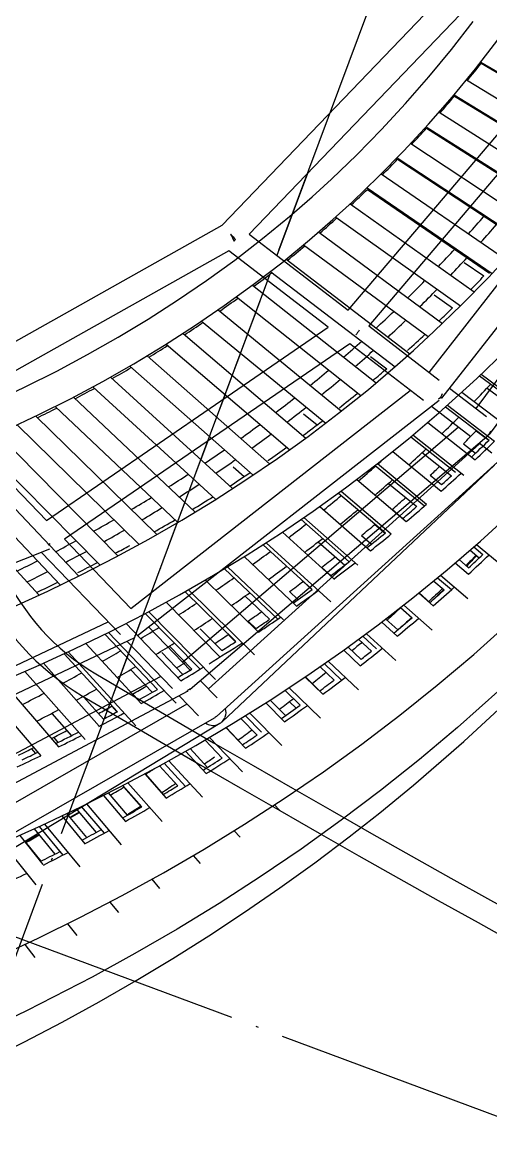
# Model space of a CAD drawing. Header units: millimetres. Extents: x 600121811 to 600690586, y 3472921280 to 3473279938.
# Drawn here: x 600390453 to 600394093, y 3473059061 to 3473067696 of the extents above; entities that cross this region are included whole.
import ezdxf

# ---------------------------------------------------------------- set-up
doc = ezdxf.new("R2010")
doc.units = ezdxf.units.MM
doc.header["$LTSCALE"] = 1000
doc.linetypes.add('AX-MALL-GIRD-200$0$DOTE', pattern=[2.42, 2, -0.2, 0.02, -0.2])
for name, color, linetype in [('AX-MALL-GIRD-200$0$A-Grid', 222, 'AX-MALL-GIRD-200$0$DOTE'), ('AX-MALL-GJ-200$0$A-Anno-Note', 241, 'CONTINUOUS'), ('AX-MALL-WALL-GJ$0$A-Anno-Note', 241, 'CONTINUOUS'), ('AX-MALL-WALL-GJ$0$A-Detl-Patt', 8, 'CONTINUOUS'), ('AX-MALL-WALL-GJ$0$A-SEE', 254, 'CONTINUOUS'), ('AX-MALL-WALL-GJ$0$A-Wall-Fnsh', 152, 'CONTINUOUS'), ('AX-MALL-WALL-GJ$0$主梁', 30, 'CONTINUOUS')]:
    doc.layers.add(name, color=color, linetype=linetype)
doc.layers.add('AX-MALL-WALL-GJ$0$M-AUX-TO-ARCH', color=1, linetype='CONTINUOUS', plot=False)

# ---------------------------------------------------------------- blocks, each defined once
blk = doc.blocks.new('AX-MALL-GIRD-200')
at = {"layer": 'AX-MALL-GIRD-200$0$A-Grid'}
for p, q in [((600425246.2, 3473153968.8), (600386516.6, 3473050005.1)), ((600215588.6, 3473125707.5), (600573484.6, 3472992380.8))]:
    blk.add_line(p, q, dxfattribs=at)
blk = doc.blocks.new('AX-MALL-WALL-GJ$0$A$C5469763B')
at = {"layer": 'AX-MALL-WALL-GJ$0$A-Detl-Patt'}
for points in [[(-236483.9, 2426, 0.055992), (-115679.2, 1194.4, -0.091487), (-108806.4, 637.9, 0.199165), (-91862.7, 2851.9, -0.091487), (-85363.6, 5155.6, 0.010002), (-64059.8, 8992.3, -0.645417), (-62996.9, 7511.9), (-63092.4, 7346.4)], [(-236398.5, 2314.7, 0.055947), (-115669.1, 1094.9, -0.091487), (-108832.4, 541.4, 0.199165), (-91812.8, 2765.2, -0.091487), (-85347.9, 5056.8, 0.010002), (-64040.2, 8894.3, -0.645417), (-63083.5, 7561.9), (-63129, 7483.1), (-63042.4, 7433.1)], [(-236355.3, 2259.1, 0.055924), (-115664, 1045.2, -0.091487), (-108845.4, 493.1, 0.199165), (-91787.8, 2721.9, -0.091487), (-85340, 5007.4, 0.010002), (-64030.3, 8845.2, -0.645417), (-63126.8, 7586.9), (-63197.3, 7464.7), (-63067.4, 7389.7)], [(-236312.2, 2203.4, 0.055901), (-115658.9, 995.4, -0.091487), (-108858.4, 444.8, 0.199165), (-91762.8, 2678.6, -0.091487), (-85332.1, 4958.1, 0.010002), (-64020.5, 8796.2, -0.645417), (-63170.1, 7611.9), (-63265.6, 7446.4)]]:
    blk.add_lwpolyline(points, format="xyb", dxfattribs=at)
blk = doc.blocks.new('AX-MALL-WALL-GJ$0$A$C3841687A')
at = {"layer": 'AX-MALL-WALL-GJ$0$A-Detl-Patt'}
for centre, radius, start, end in [((-178866.7, 6705), 2000, 191.20579, 259.87916), ((-178866.7, 6705), 1800, 191.20579, 259.87916), ((-154564, 142852.8), 140099.8, 259.879164, 278.362359), ((-154564, 142852.9), 140299.8, 259.879164, 278.362359)]:
    blk.add_arc(centre, radius, start, end, dxfattribs=at)
blk = doc.blocks.new('AX-MALL-WALL-GJ$0$fewrgerhgrhtrh')
at = {"layer": 'AX-MALL-WALL-GJ$0$主梁'}
for p, q in [((16992.2, -2697.5), (18074.2, -195)), ((18232.7, -332.2), (17214.2, -2688.1)), ((19282.5, -409.1), (18332.9, -3033.2)), ((18141.6, -2974.2), (19053, -455.8)), ((19963.1, -507.7), (19059, -3362.6)), ((18898.3, -3207.6), (19737.1, -558.9)), ((20347.4, -562.9), (19503.9, -3497)), ((19339.9, -3343.8), (20123.7, -617.2)), ((17473, -2089.6), (17473, -2767.9)), ((15224.2, -4786.6), (16992.2, -2697.5)), ((17214.2, -2688.1), (18141.6, -2974.2)), ((17123.3, -2779.2), (17121.6, -2778.6)), ((17111.8, -2865.8), (15460.3, -4817.2)), ((18042.3, -3152.8), (17111.8, -2865.8)), ((17473, -2977.2), (17473, -3962.1)), ((18332.9, -3033.2), (18993.1, -3236.8)), ((16514.3, -5324.8), (18042.3, -3152.8)), ((18243.2, -3214.8), (16697, -5412.7)), ((18934.1, -3427.9), (18243.2, -3214.8)), ((19089.4, -3266.5), (19437.3, -3373.8)), ((19048.6, -3356.1), (19051.2, -3357.4)), ((19051.2, -3357.4), (19053.4, -3358.5)), ((19053.4, -3358.5), (19054.4, -3359)), ((19054.4, -3359), (19055.3, -3359.4)), ((19055.3, -3359.4), (19056, -3359.9)), ((19056, -3359.9), (19056.7, -3360.3)), ((19056.7, -3360.3), (19057, -3360.5)), ((19057, -3360.5), (19057.3, -3360.7)), ((19057.3, -3360.7), (19057.6, -3360.9)), ((19057.6, -3360.9), (19057.8, -3361)), ((19057.8, -3361), (19058, -3361.2)), ((19058, -3361.2), (19058.1, -3361.3)), ((19058.1, -3361.3), (19058.2, -3361.4)), ((19058.2, -3361.4), (19058.3, -3361.4)), ((19058.3, -3361.4), (19058.4, -3361.5)), ((19058.4, -3361.5), (19058.5, -3361.6)), ((19058.5, -3361.6), (19058.5, -3361.7)), ((19058.5, -3361.7), (19058.6, -3361.7)), ((19058.6, -3361.7), (19058.7, -3361.8)), ((19058.7, -3361.8), (19058.7, -3361.9)), ((19058.7, -3361.9), (19058.7, -3361.9)), ((19058.7, -3361.9), (19058.8, -3361.9)), ((19058.8, -3361.9), (19058.8, -3362)), ((19058.8, -3362), (19058.8, -3362)), ((19058.8, -3362), (19058.8, -3362)), ((19058.8, -3362), (19058.8, -3362.1)), ((19058.8, -3362.1), (19058.9, -3362.1)), ((19058.9, -3362.1), (19058.9, -3362.1)), ((19058.9, -3362.1), (19058.9, -3362.1)), ((19058.9, -3362.1), (19058.9, -3362.2)), ((19058.9, -3362.2), (19058.9, -3362.2)), ((19058.9, -3362.2), (19058.9, -3362.2)), ((19058.9, -3362.2), (19058.9, -3362.2)), ((19058.9, -3362.2), (19058.9, -3362.3)), ((19058.9, -3362.3), (19058.9, -3362.3)), ((19058.9, -3362.3), (19058.9, -3362.3)), ((19058.9, -3362.3), (19058.9, -3362.3)), ((19058.9, -3362.3), (19059, -3362.3)), ((19059, -3362.3), (19059, -3362.3)), ((19059, -3362.3), (19059, -3362.3)), ((19059, -3362.3), (19059, -3362.3)), ((19059, -3362.3), (19059, -3362.4)), ((19059, -3362.4), (19059, -3362.4)), ((19059, -3362.4), (19059, -3362.4)), ((19059, -3362.4), (19059, -3362.4)), ((19059, -3362.4), (19059, -3362.4)), ((19059, -3362.4), (19059, -3362.4)), ((19059, -3362.4), (19059, -3362.4)), ((19059, -3362.4), (19059, -3362.4)), ((19059, -3362.4), (19059, -3362.5)), ((19059, -3362.5), (19059, -3362.5)), ((19059, -3362.5), (19059, -3362.5)), ((19059, -3362.5), (19059, -3362.5)), ((19059, -3362.5), (19059, -3362.5)), ((19059, -3362.5), (19059, -3362.5)), ((19059, -3362.5), (19059, -3362.5)), ((19059, -3362.5), (19059, -3362.5)), ((19059, -3362.5), (19059, -3362.6)), ((19059, -3362.6), (19059, -3362.6)), ((19059, -3362.6), (19059, -3362.6)), ((17368.6, -5736.1), (18810.9, -3389.9)), ((19048.8, -3384.7), (17491.7, -5917.8)), ((19378.4, -3565), (19008.2, -3450.8)), ((17890, -5987.3), (19260.4, -3528.6)), ((19493.6, -3520.9), (18018.8, -6166.9)), ((19492.8, -3516.3), (19493.9, -3517.1)), ((19493.9, -3517.1), (19494.3, -3517.3)), ((19494.3, -3517.3), (19494.7, -3517.6)), ((19494.7, -3517.6), (19494.8, -3517.7)), ((19494.8, -3517.7), (19494.9, -3517.8)), ((19494.9, -3517.8), (19495, -3517.8)), ((19495, -3517.8), (19495, -3517.9)), ((19495, -3517.9), (19495.1, -3517.9)), ((19495.1, -3517.9), (19495.1, -3517.9)), ((19495.1, -3517.9), (19495.1, -3517.9)), ((19495.1, -3517.9), (19495.1, -3518)), ((19495.1, -3518), (19495.1, -3518)), ((19495.1, -3518), (19495.1, -3518)), ((19495.1, -3518), (19495.1, -3518)), ((19495.1, -3518), (19495.2, -3518)), ((19495.2, -3518), (19495.2, -3518)), ((19495.2, -3518), (19495.2, -3518)), ((19495.2, -3518), (19495.2, -3518)), ((19495.2, -3518), (19495.2, -3518)), ((19495.2, -3518), (19495.2, -3518)), ((19495.2, -3518), (19495.2, -3518)), ((19495.2, -3518), (19495.2, -3518)), ((19495.2, -3518), (19495.2, -3518)), ((19495.2, -3518), (19495.2, -3518)), ((19495.2, -3518), (19495.2, -3518)), ((19495.2, -3518), (19495.2, -3518)), ((19495.2, -3518), (19495.2, -3518)), ((19495.2, -3518), (19495.2, -3518.1)), ((19495.2, -3518.1), (19495.2, -3518.1)), ((19495.2, -3518.1), (19495.2, -3518.1)), ((19495.2, -3518.1), (19495.2, -3518.1)), ((19495.2, -3518.1), (19495.2, -3518.1)), ((19495.2, -3518.1), (19495.2, -3518.1)), ((19495.2, -3518.1), (19495.2, -3518.1)), ((19495.2, -3518.1), (19495.2, -3518.1)), ((19495.2, -3518.1), (19495.2, -3518.1)), ((19495.2, -3518.1), (19495.2, -3518.1)), ((19495.2, -3518.1), (19495.2, -3518.1)), ((19495.2, -3518.1), (19495.2, -3518.1)), ((19495.2, -3518.1), (19495.2, -3518.1)), ((19495.2, -3518.1), (19495.2, -3518.1)), ((19495.2, -3518.1), (19495.2, -3518.1)), ((19495.2, -3518.1), (19495.2, -3518.1)), ((19495.2, -3518.1), (19495.2, -3518.1)), ((19495.2, -3518.1), (19495.2, -3518.1)), ((19495.2, -3518.1), (19495.2, -3518.1)), ((19495.2, -3518.1), (19495.2, -3518.1)), ((19495.2, -3518.1), (19495.2, -3518.1)), ((19495.2, -3518.1), (19495.2, -3518.1)), ((19501.5, -3497.2), (19500.8, -3497.1)), ((19501.3, -3495.3), (19502, -3495.6)), ((19502.1, -3497.3), (19501.5, -3497.2)), ((19502, -3495.6), (19502.5, -3495.9)), ((19502.4, -3497.3), (19502.1, -3497.3)), ((19502.7, -3497.3), (19502.4, -3497.3)), ((19502.5, -3495.9), (19502.8, -3496)), ((19502.9, -3497.3), (19502.7, -3497.3)), ((19502.8, -3496), (19503, -3496.1)), ((19503.1, -3497.3), (19502.9, -3497.3)), ((19503, -3496.1), (19503.2, -3496.3)), ((19503.2, -3497.3), (19503.1, -3497.3)), ((19503.2, -3496.3), (19503.4, -3496.4)), ((19503.3, -3497.3), (19503.2, -3497.3)), ((19503.4, -3497.3), (19503.3, -3497.3)), ((19503.4, -3496.4), (19503.5, -3496.4)), ((19503.5, -3497.3), (19503.4, -3497.3)), ((19503.5, -3496.4), (19503.5, -3496.5)), ((19503.5, -3496.5), (19503.6, -3496.5)), ((19503.6, -3497.2), (19503.5, -3497.3)), ((19503.5, -3497.3), (19503.5, -3497.3)), ((19503.6, -3496.5), (19503.7, -3496.6)), ((19503.7, -3497.2), (19503.6, -3497.2)), ((19503.6, -3497.2), (19503.6, -3497.2)), ((19503.6, -3497.2), (19503.6, -3497.2)), ((19503.7, -3496.6), (19503.7, -3496.6)), ((19503.7, -3496.6), (19503.7, -3496.6)), ((19503.7, -3496.6), (19503.8, -3496.7)), ((19503.8, -3497.2), (19503.7, -3497.2)), ((19503.7, -3497.2), (19503.7, -3497.2)), ((19503.7, -3497.2), (19503.7, -3497.2)), ((19503.7, -3497.2), (19503.7, -3497.2)), ((19503.8, -3496.7), (19503.8, -3496.7)), ((19503.8, -3496.7), (19503.8, -3496.7)), ((19503.8, -3496.7), (19503.8, -3496.7)), ((19503.8, -3496.7), (19503.8, -3496.8)), ((19503.8, -3496.8), (19503.9, -3496.8)), ((19503.9, -3497.1), (19503.8, -3497.1)), ((19503.8, -3497.1), (19503.8, -3497.2)), ((19503.8, -3497.2), (19503.8, -3497.2)), ((19503.8, -3497.2), (19503.8, -3497.2)), ((19503.8, -3497.2), (19503.8, -3497.2)), ((19503.8, -3497.2), (19503.8, -3497.2)), ((19503.8, -3497.2), (19503.8, -3497.2)), ((19503.8, -3497.2), (19503.8, -3497.2)), ((19503.8, -3497.2), (19503.8, -3497.2)), ((19503.8, -3497.2), (19503.8, -3497.2)), ((19503.9, -3496.8), (19503.9, -3496.8)), ((19503.9, -3496.8), (19503.9, -3496.8)), ((19503.9, -3496.8), (19503.9, -3496.8)), ((19503.9, -3496.8), (19503.9, -3496.8)), ((19503.9, -3496.8), (19503.9, -3496.8)), ((19503.9, -3496.8), (19503.9, -3496.8)), ((19503.9, -3496.8), (19503.9, -3496.8)), ((19503.9, -3496.8), (19503.9, -3496.9)), ((19503.9, -3496.9), (19503.9, -3496.9)), ((19503.9, -3496.9), (19503.9, -3496.9)), ((19503.9, -3496.9), (19503.9, -3496.9)), ((19503.9, -3496.9), (19503.9, -3496.9)), ((19503.9, -3496.9), (19503.9, -3496.9)), ((19503.9, -3496.9), (19503.9, -3496.9)), ((19503.9, -3496.9), (19503.9, -3496.9)), ((19503.9, -3496.9), (19503.9, -3496.9)), ((19503.9, -3496.9), (19503.9, -3496.9)), ((19503.9, -3496.9), (19503.9, -3496.9)), ((19503.9, -3496.9), (19503.9, -3496.9)), ((19503.9, -3496.9), (19503.9, -3496.9)), ((19503.9, -3496.9), (19503.9, -3497)), ((19503.9, -3497), (19503.9, -3497)), ((19503.9, -3497), (19503.9, -3497)), ((19503.9, -3497), (19503.9, -3497)), ((19503.9, -3497), (19503.9, -3497)), ((19503.9, -3497), (19503.9, -3497)), ((19503.9, -3497), (19503.9, -3497.1)), ((19503.9, -3497), (19503.9, -3497)), ((19503.9, -3497), (19503.9, -3497)), ((19503.9, -3497), (19503.9, -3497)), ((19503.9, -3497), (19503.9, -3497)), ((19503.9, -3497), (19503.9, -3497)), ((19503.9, -3497.1), (19503.9, -3497.1)), ((19503.9, -3497.1), (19503.9, -3497.1)), ((19503.9, -3497.1), (19503.9, -3497.1)), ((19503.9, -3497.1), (19503.9, -3497.1)), ((19503.9, -3497.1), (19503.9, -3497.1)), ((19503.9, -3497.1), (19503.9, -3497.1)), ((19503.9, -3497.1), (19503.9, -3497.1)), ((19503.9, -3497.1), (19503.9, -3497.1)), ((19503.9, -3497.1), (19503.9, -3497.1)), ((19503.9, -3497.1), (19503.9, -3497.1)), ((19503.9, -3497.1), (19503.9, -3497.1)), ((19503.9, -3497.1), (19503.9, -3497.1)), ((19503.9, -3497.1), (19503.9, -3497.1)), ((19503.9, -3497.1), (19503.9, -3497.1)), ((19503.9, -3497.1), (19503.9, -3497.1)), ((19503.9, -3497.1), (19503.9, -3497.1)), ((19503.9, -3497.1), (19503.9, -3497.1)), ((19503.9, -3497.1), (19503.9, -3497.1)), ((19503.9, -3497.1), (19503.9, -3497.1)), ((19503.9, -3497.1), (19503.9, -3497.1)), ((19503.9, -3497.1), (19503.9, -3497.1)), ((19503.9, -3497.1), (19503.9, -3497.1)), ((19503.9, -3497.1), (19503.9, -3497.1)), ((19503.9, -3497.1), (19503.9, -3497.1)), ((19503.9, -3497), (19503.9, -3497)), ((19503.9, -3497), (19504, -3497)), ((19504, -3497), (19504, -3497)), ((19504, -3497), (19504, -3497)), ((19504, -3497), (19504, -3497)), ((19504, -3497), (19504, -3497)), ((19504, -3497), (19504, -3497)), ((19504, -3497), (19504, -3497)), ((19504, -3497), (19504, -3497)), ((19504, -3497), (19504, -3497)), ((19504, -3497), (19504, -3497)), ((19504, -3497), (19504, -3497)), ((19504, -3497), (19504, -3497)), ((19504, -3497), (19503.9, -3497)), ((19503.9, -3497), (19503.9, -3497)), ((18151.1, -6113), (19460.1, -3590.2)), ((19692.8, -3576), (18283.9, -6291.3)), ((19447, -3615.5), (19459.6, -3590)), ((19574.6, -3625.5), (19455.8, -3588.8)), ((19625.5, -3705.7), (18339.5, -6315.7)), ((17473, -4309.7), (17473, -5566.3)), ((15460.3, -4817.2), (16514.3, -5324.8)), ((16697, -5412.7), (17368.6, -5736.1)), ((16614.3, -5525.9), (14523.9, -7413.6)), ((17363.1, -5955.5), (16564.5, -5570.9)), ((17549.7, -5823.4), (17974.9, -6028.1)), ((15356.8, -7831.9), (17238.1, -5895.3)), ((17473, -5940.5), (15441.6, -8031.6)), ((17888.1, -6208.3), (17428, -5986.8)), ((17473, -6008.4), (17473, -6485)), ((18070.5, -6074.2), (18238.6, -6155.1)), ((15932.1, -8224.2), (17768.9, -6150.9)), ((18006.3, -6184.5), (16023.4, -8422.7)), ((18002.7, -6182.3), (18004.2, -6183.4)), ((18004.9, -6182.6), (18003.6, -6181.2)), ((18004.2, -6183.4), (18004.8, -6183.8)), ((18004.8, -6183.8), (18005.1, -6184)), ((18005.4, -6183.1), (18004.9, -6182.6)), ((18005.1, -6184), (18005.3, -6184.1)), ((18005.3, -6184.1), (18005.6, -6184.3)), ((18005.8, -6183.6), (18005.4, -6183.1)), ((18005.6, -6184.3), (18005.7, -6184.4)), ((18005.7, -6184.4), (18005.8, -6184.4)), ((18006, -6183.8), (18005.8, -6183.6)), ((18005.8, -6184.4), (18005.9, -6184.4)), ((18005.9, -6184.4), (18006, -6184.5)), ((18006.1, -6184), (18006, -6183.8)), ((18006, -6184.5), (18006, -6184.5)), ((18006, -6184.5), (18006, -6184.5)), ((18006, -6184.5), (18006.1, -6184.5)), ((18006.2, -6184.1), (18006.1, -6184)), ((18006.1, -6184), (18006.1, -6184)), ((18006.1, -6184.5), (18006.1, -6184.5)), ((18006.1, -6184.5), (18006.1, -6184.5)), ((18006.1, -6184.5), (18006.1, -6184.5)), ((18006.1, -6184.5), (18006.2, -6184.5)), ((18006.2, -6184.2), (18006.2, -6184.1)), ((18006.3, -6184.2), (18006.2, -6184.2)), ((18006.2, -6184.2), (18006.2, -6184.2)), ((18006.2, -6184.5), (18006.2, -6184.6)), ((18006.2, -6184.6), (18006.2, -6184.6)), ((18006.2, -6184.6), (18006.2, -6184.6)), ((18006.2, -6184.6), (18006.2, -6184.6)), ((18006.2, -6184.6), (18006.2, -6184.6)), ((18006.2, -6184.6), (18006.2, -6184.6)), ((18006.2, -6184.6), (18006.2, -6184.6)), ((18006.2, -6184.6), (18006.2, -6184.6)), ((18006.2, -6184.6), (18006.3, -6184.6)), ((18006.3, -6184.3), (18006.3, -6184.2)), ((18006.3, -6184.4), (18006.3, -6184.3)), ((18006.3, -6184.3), (18006.3, -6184.3)), ((18006.3, -6184.3), (18006.3, -6184.3)), ((18006.3, -6184.3), (18006.3, -6184.3)), ((18006.3, -6184.5), (18006.3, -6184.4)), ((18006.3, -6184.4), (18006.3, -6184.4)), ((18006.3, -6184.4), (18006.3, -6184.4)), ((18006.3, -6184.4), (18006.3, -6184.4)), ((18006.3, -6184.4), (18006.3, -6184.4)), ((18006.3, -6184.4), (18006.3, -6184.4)), ((18006.3, -6184.4), (18006.3, -6184.4)), ((18006.3, -6184.4), (18006.3, -6184.4)), ((18006.3, -6184.4), (18006.3, -6184.4)), ((18006.3, -6184.6), (18006.3, -6184.5)), ((18006.3, -6184.5), (18006.3, -6184.5)), ((18006.3, -6184.5), (18006.3, -6184.5)), ((18006.3, -6184.5), (18006.3, -6184.5)), ((18006.3, -6184.5), (18006.3, -6184.5)), ((18006.3, -6184.5), (18006.3, -6184.5)), ((18006.3, -6184.5), (18006.3, -6184.5)), ((18006.3, -6184.5), (18006.3, -6184.5)), ((18006.3, -6184.5), (18006.3, -6184.5)), ((18006.3, -6184.5), (18006.3, -6184.5)), ((18006.3, -6184.5), (18006.3, -6184.5)), ((18006.3, -6184.5), (18006.3, -6184.5)), ((18006.3, -6184.5), (18006.3, -6184.5)), ((18006.3, -6184.5), (18006.3, -6184.5)), ((18006.3, -6184.5), (18006.3, -6184.5)), ((18006.3, -6184.5), (18006.3, -6184.5)), ((18006.3, -6184.5), (18006.3, -6184.5)), ((18006.3, -6184.5), (18006.3, -6184.5)), ((18006.3, -6184.5), (18006.3, -6184.5)), ((18006.3, -6184.5), (18006.3, -6184.5)), ((18006.3, -6184.5), (18006.3, -6184.5)), ((18006.3, -6184.5), (18006.3, -6184.5)), ((18006.3, -6184.5), (18006.3, -6184.5)), ((18006.3, -6184.6), (18006.3, -6184.6)), ((18006.3, -6184.6), (18006.3, -6184.6)), ((18006.3, -6184.6), (18006.3, -6184.6)), ((18006.3, -6184.6), (18006.3, -6184.6)), ((18006.3, -6184.6), (18006.3, -6184.6)), ((18006.3, -6184.6), (18006.3, -6184.6)), ((18006.3, -6184.6), (18006.3, -6184.6)), ((18006.3, -6184.6), (18006.3, -6184.6)), ((18006.3, -6184.6), (18006.3, -6184.6)), ((18006.3, -6184.6), (18006.3, -6184.6)), ((18006.3, -6184.6), (18006.3, -6184.6)), ((18006.3, -6184.6), (18006.3, -6184.6)), ((18006.3, -6184.6), (18006.3, -6184.6)), ((18006.3, -6184.6), (18006.3, -6184.6)), ((18006.3, -6184.6), (18006.3, -6184.6)), ((18006.3, -6184.6), (18006.3, -6184.6)), ((18006.3, -6184.6), (18006.3, -6184.6)), ((18006.3, -6184.6), (18006.3, -6184.6)), ((18006.3, -6184.6), (18006.3, -6184.6)), ((18006.3, -6184.5), (18006.3, -6184.5)), ((18006.3, -6184.5), (18006.3, -6184.5)), ((18006.3, -6184.5), (18006.4, -6184.5)), ((18006.4, -6184.5), (18006.4, -6184.5)), ((18006.4, -6184.5), (18006.4, -6184.5)), ((18006.4, -6184.5), (18006.4, -6184.5)), ((18006.4, -6184.5), (18006.4, -6184.5)), ((18006.4, -6184.5), (18006.4, -6184.5)), ((18006.4, -6184.5), (18006.4, -6184.5)), ((18006.4, -6184.5), (18006.3, -6184.5)), ((18006.3, -6184.5), (18006.3, -6184.5)), ((18006.3, -6184.5), (18006.3, -6184.5)), ((18016.5, -6166), (18014.6, -6165.1)), ((18015.1, -6164.3), (18016.8, -6165.4)), ((18017.2, -6166.3), (18016.5, -6166)), ((18016.8, -6165.4), (18017.5, -6165.8)), ((18017.8, -6166.6), (18017.2, -6166.3)), ((18017.5, -6165.8), (18018, -6166.2)), ((18018, -6166.7), (18017.8, -6166.6)), ((18018, -6166.2), (18018.2, -6166.3)), ((18018.2, -6166.8), (18018, -6166.7)), ((18018.2, -6166.3), (18018.4, -6166.5)), ((18018.4, -6166.8), (18018.2, -6166.8)), ((18018.4, -6166.5), (18018.5, -6166.6)), ((18018.5, -6166.9), (18018.4, -6166.8)), ((18018.5, -6166.6), (18018.6, -6166.6)), ((18018.6, -6166.9), (18018.5, -6166.9)), ((18018.5, -6166.9), (18018.5, -6166.9)), ((18018.6, -6166.6), (18018.7, -6166.7)), ((18018.7, -6166.9), (18018.6, -6166.9)), ((18018.6, -6166.9), (18018.6, -6166.9)), ((18018.7, -6166.7), (18018.7, -6166.7)), ((18018.7, -6166.7), (18018.7, -6166.7)), ((18018.7, -6166.7), (18018.7, -6166.8)), ((18018.7, -6166.8), (18018.8, -6166.8)), ((18018.8, -6166.9), (18018.7, -6166.9)), ((18018.7, -6166.9), (18018.7, -6166.9)), ((18018.7, -6166.9), (18018.7, -6166.9)), ((18018.7, -6166.9), (18018.7, -6166.9)), ((18018.7, -6166.9), (18018.7, -6166.9)), ((18018.7, -6166.9), (18018.7, -6166.9)), ((18018.7, -6166.9), (18018.7, -6166.9)), ((18018.8, -6166.8), (18018.8, -6166.8)), ((18018.8, -6166.8), (18018.8, -6166.8)), ((18018.8, -6166.8), (18018.8, -6166.8)), ((18018.8, -6166.8), (18018.8, -6166.8)), ((18018.8, -6166.8), (18018.8, -6166.8)), ((18018.8, -6166.8), (18018.8, -6166.8)), ((18018.8, -6166.8), (18018.8, -6166.8)), ((18018.8, -6166.8), (18018.8, -6166.8)), ((18018.8, -6166.8), (18018.8, -6166.8)), ((18018.8, -6166.8), (18018.8, -6166.9)), ((18018.8, -6166.9), (18018.8, -6166.9)), ((18018.8, -6166.9), (18018.8, -6166.9)), ((18018.8, -6166.9), (18018.8, -6166.9)), ((18018.8, -6166.9), (18018.8, -6166.9)), ((18018.8, -6166.9), (18018.8, -6166.9)), ((18018.8, -6166.9), (18018.8, -6166.9)), ((18018.8, -6166.9), (18018.8, -6166.9)), ((18018.8, -6166.9), (18018.8, -6166.9)), ((18018.8, -6166.9), (18018.8, -6166.9)), ((18018.8, -6166.9), (18018.8, -6166.9)), ((18018.8, -6166.9), (18018.8, -6166.9)), ((18018.8, -6166.9), (18018.8, -6166.9)), ((18018.8, -6166.9), (18018.8, -6166.9)), ((18018.8, -6166.9), (18018.8, -6166.9)), ((18018.8, -6166.9), (18018.8, -6166.9)), ((18018.8, -6166.9), (18018.8, -6166.9)), ((18018.8, -6166.9), (18018.8, -6166.9)), ((18018.8, -6166.9), (18018.8, -6166.9)), ((18018.8, -6166.9), (18018.8, -6166.9)), ((18018.8, -6166.9), (18018.8, -6166.9)), ((18018.8, -6166.9), (18018.8, -6166.9)), ((18018.8, -6166.9), (18018.8, -6166.9)), ((18018.8, -6166.9), (18018.8, -6166.9)), ((18018.8, -6166.9), (18018.8, -6166.9)), ((18018.8, -6166.9), (18018.8, -6166.9)), ((18018.8, -6166.9), (18018.8, -6166.9)), ((18018.8, -6166.9), (18018.8, -6166.9)), ((18018.8, -6166.9), (18018.8, -6166.9)), ((18018.8, -6166.9), (18018.8, -6166.9)), ((18018.8, -6166.9), (18018.8, -6166.9)), ((18018.8, -6166.9), (18018.8, -6166.9)), ((18018.8, -6166.9), (18018.8, -6166.9)), ((18018.8, -6166.9), (18018.8, -6166.9)), ((18018.8, -6166.9), (18018.8, -6166.9)), ((18018.8, -6166.9), (18018.8, -6166.9)), ((18018.8, -6166.9), (18018.8, -6166.9)), ((18018.8, -6166.9), (18018.8, -6166.9)), ((18018.8, -6166.9), (18018.8, -6166.9)), ((18018.8, -6166.9), (18018.8, -6166.9)), ((18018.8, -6166.9), (18018.8, -6166.9)), ((18018.8, -6166.9), (18018.8, -6166.9)), ((18018.8, -6166.9), (18018.8, -6166.9)), ((18018.8, -6166.9), (18018.8, -6166.9)), ((18018.8, -6166.9), (18018.8, -6166.9)), ((18018.8, -6166.9), (18018.8, -6166.9)), ((18018.8, -6166.9), (18018.8, -6166.9)), ((18018.8, -6166.9), (18018.8, -6166.9)), ((18018.8, -6166.9), (18018.8, -6166.9)), ((18018.8, -6166.9), (18018.8, -6166.9)), ((18018.8, -6166.9), (18018.8, -6166.9)), ((18018.8, -6166.9), (18018.8, -6166.9)), ((18018.8, -6166.9), (18018.8, -6166.9)), ((16246.4, -8438.5), (18036.6, -6279.8)), ((18151.8, -6335.3), (17956.2, -6241.1)), ((18272.2, -6309.1), (16342.3, -8636.2)), ((18328.2, -6333.6), (16449.8, -8706.7)), ((18151.8, -6335.3), (18151.8, -6335.3)), ((18327.9, -6333.9), (18328.2, -6333.6)), ((18328.2, -6333.6), (18328.4, -6333.2)), ((18339.3, -6315.9), (18339.5, -6315.7)), ((17473, -6786.6), (17473, -6959.5))]:
    blk.add_line(p, q, dxfattribs=at)
at = {"layer": 'AX-MALL-WALL-GJ$0$主梁', "extrusion": (0, 0, -1)}
for centre, radius, start, end in [((-16713.7, -3596.2), 930.2, 113.06869, 116.49415), ((-16363.1, -3596.9), 1115.8, 129.85504, 132.92892), ((-18130.1, -3075.3), 144.8, 185.38476, 203.77857), ((-18940, -3325.1), 112.9, 181.99982, 207.40791), ((-19402.1, -3467.6), 103, 180.51066, 208.21839), ((-16466.2, -5412.7), 153.8, 207.6468, 213.93051), ((-17378.7, -5852.2), 116, 208.82367, 219.04267), ((-17923.4, -6114.4), 104.4, 208.55241, 220.56854), ((-18194.3, -6244.8), 100.5, 207.48719, 219.87976)]:
    blk.add_arc(centre, radius, start, end, dxfattribs=at)
at = {"layer": 'AX-MALL-WALL-GJ$0$主梁'}
for centre, radius, start, end in [((16945.3, -2709.8), 191.1, 338.48017, 343.63807), ((18249.8, -6271.4), 99.9, 359.94806, 39.32175), ((18249.7, -6271.5), 100, 254.69531, 359.97405), ((18283.8, -6290.5), 0.758, 239.35286, 278.31404), ((18271.6, -6308.4), 0.803, 254.89275, 311.09027), ((18271.5, -6308.6), 0.805, 329.62663, 25.88106)]:
    blk.add_arc(centre, radius, start, end, dxfattribs=at)
blk = doc.blocks.new('AX-MALL-WALL-GJ$0$edhtrhrtjy')
at = {"layer": 'AX-MALL-WALL-GJ$0$A-Wall-Fnsh'}
for p, q in [((18184.7, -752.8), (18267.5, -488.9)), ((18412.8, -827), (18497.6, -556.8)), ((18094.8, -1013.9), (18184.7, -752.8)), ((18433.3, -764.1), (19551.5, -961.2)), ((18439.1, -771.8), (19549.7, -967.7)), ((18320.7, -1094.4), (18412.8, -827)), ((18377.2, -933.2), (19495.7, -1150.6)), ((17997.6, -1271.8), (18094.8, -1013.9)), ((18221.1, -1358.7), (18320.7, -1094.4)), ((18327.2, -1076.1), (19450.9, -1294.5)), ((18333.3, -1084.7), (19415.1, -1295)), ((17893.4, -1526.1), (17997.6, -1271.8)), ((18265.8, -1242.9), (19386.4, -1481.1)), ((18114.2, -1619.5), (18221.1, -1358.7)), ((18211, -1384.4), (19340.4, -1624.5)), ((18217.3, -1393.9), (19304.5, -1625)), ((17781.9, -1776.9), (17893.4, -1526.1)), ((18144.1, -1548.7), (19273.5, -1809.4)), ((17999.9, -1876.6), (18114.2, -1619.5)), ((18084.4, -1688.6), (19219.9, -1950.8)), ((18090.9, -1698.9), (19184.1, -1951.3)), ((17663.3, -2023.6), (17781.9, -1776.9)), ((17878.2, -2129.8), (17999.9, -1876.6)), ((18012.1, -1850.1), (19147.6, -2133.2)), ((17571.3, -2202.7), (17663.3, -2023.6)), ((17947.4, -1988.2), (19089.6, -2273)), ((17954.1, -1999.4), (19070, -2277.7)), ((19072.8, -2312.5), (19186.7, -2035.7)), ((17783.8, -2313.7), (17878.2, -2129.8)), ((17867.6, -2151), (19009.8, -2457.1)), ((17459.4, -2408), (17571.3, -2202.7)), ((17668.9, -2524.5), (17783.8, -2313.7)), ((17797.5, -2287.5), (18947.1, -2595.5)), ((18856.7, -2269.7), (19036.4, -2314.5)), ((18951.5, -2585.9), (19072.8, -2312.5)), ((17322.3, -2643.5), (17459.4, -2408)), ((17714.4, -2442.6), (18863.7, -2772.1)), ((17528.2, -2766.2), (17668.9, -2524.5)), ((17639.1, -2577), (18793.7, -2908.1)), ((18724.1, -2587), (18894.4, -2632.6)), ((18822.9, -2855.6), (18951.5, -2585.9)), ((17178.5, -2874.4), (17322.3, -2643.5)), ((17550.8, -2728.4), (18707.6, -3082.1)), ((17380.6, -3003.1), (17528.2, -2766.2)), ((19262.7, -3079.9), (19397.1, -2798)), ((17028.1, -3100.8), (17178.5, -2874.4)), ((17473, -2861.5), (18635.6, -3217)), ((17473, -2881.8), (17473, -3039.5)), ((18725.6, -3047.5), (18822.9, -2855.6)), ((17226.3, -3235.3), (17380.6, -3003.1)), ((17377.2, -3008.4), (18541.5, -3386.7)), ((16871.3, -3322.7), (17028.1, -3100.8)), ((18647.9, -3194.2), (18725.6, -3047.5)), ((19160.9, -3280.6), (19262.7, -3079.9)), ((19274.9, -3055.1), (19667.6, -3167.7)), ((19283.2, -3038.2), (19710.9, -3160.8)), ((17291.9, -3138.4), (18464.9, -3519.5)), ((18502.9, -3454.1), (18647.9, -3194.2)), ((19363.2, -3123.3), (19651, -3205.8)), ((17065.6, -3462.7), (17226.3, -3235.3)), ((17473, -3197.2), (17473, -3378.2)), ((18429.9, -3207.8), (18580.1, -3253.7)), ((19079.7, -3434.1), (19160.9, -3280.6)), ((19191.9, -3220.6), (19625.6, -3353.1)), ((16708.3, -3540.1), (16871.3, -3322.7)), ((17194, -3282.1), (18362.6, -3684.5)), ((19122.1, -3354.7), (19562.8, -3489.4)), ((17103.9, -3409.7), (18284.6, -3816.3)), ((18928.1, -3705.8), (19079.7, -3434.1)), ((19112.7, -3372.5), (19519, -3496.7)), ((16539.2, -3753.3), (16708.3, -3540.1)), ((16898.7, -3685.4), (17065.6, -3462.7)), ((17473, -3536.8), (17473, -3720.9)), ((18351.1, -3709.3), (18502.9, -3454.1)), ((19025.3, -3533.7), (19472.2, -3678.9)), ((19401.1, -3463.2), (19518, -3498.9)), ((17001.8, -3549.4), (18180.6, -3978.4)), ((19341.8, -3592.3), (19455.8, -3629.3)), ((16725.6, -3903.7), (16898.7, -3685.4)), ((16907.1, -3674.5), (18095.2, -4107)), ((18192.8, -3959.7), (18351.1, -3709.3)), ((18769.4, -3972.5), (18928.1, -3705.8)), ((18940.5, -3684.3), (19360.9, -3820.9)), ((18951.1, -3665.7), (19431, -3821.7)), ((16364.4, -3962), (16539.2, -3753.3)), ((19066.2, -3769.3), (19341.6, -3858.8)), ((19259.1, -3765.8), (19260.7, -3762.6)), ((16801.1, -3810), (17984.9, -4264.5)), ((17473, -3880.5), (17473, -4068)), ((18097.1, -3808), (18226, -3852.4)), ((18848.8, -3841.1), (19309.3, -3999.6)), ((16183.9, -4166.5), (16364.4, -3962)), ((16546.8, -4117.2), (16725.6, -3903.7)), ((16701.9, -3932.6), (17897, -4391.4)), ((18028.2, -4205.2), (18192.8, -3959.7)), ((18770.4, -3971), (19238.4, -4132.2)), ((19167.4, -3950.8), (19168.6, -3948.4)), ((19186.7, -3912.5), (19294.7, -3949.7)), ((18604.1, -4234), (18769.4, -3972.5)), ((18758.5, -3990.3), (19227.7, -4151.8)), ((16362.2, -4326.3), (16546.8, -4117.2)), ((16592.3, -4063.9), (17783, -4545)), ((18663, -4142.6), (19137.1, -4315.2)), ((18903.8, -4085.2), (19172.7, -4177.7)), ((19087.2, -4106.3), (19088.4, -4103.8)), ((19730.5, -4255.2), (19824, -4075)), ((15997.9, -4366.7), (16183.9, -4166.5)), ((16488.9, -4183.9), (17690.6, -4669.4)), ((17473, -4228.6), (17473, -4419.7)), ((17857.5, -4446.1), (18028.2, -4205.2)), ((16376.1, -4310.8), (17574, -4819.3)), ((18432.3, -4490.3), (18604.1, -4234)), ((18567.3, -4290.2), (19016.4, -4453.7)), ((18580.4, -4270.2), (19062.3, -4445.7)), ((19003.2, -4263.4), (19104.4, -4300.3)), ((19565.5, -4557), (19730.5, -4255.2)), ((19697.8, -4316.5), (19783.8, -4346.1)), ((19711.5, -4291), (19960.8, -4376.9)), ((15806.7, -4562.6), (15997.9, -4366.7)), ((16172.2, -4530.8), (16362.2, -4326.3)), ((17727.9, -4385.5), (17835.3, -4426.8)), ((19679.5, -4350.7), (19766.8, -4380.8)), ((16268.7, -4428.2), (17473, -4939.4)), ((17680.9, -4682.1), (17857.5, -4446.1)), ((18468.2, -4438), (18955.9, -4625.2)), ((18916.4, -4420.2), (19015, -4456.1)), ((19606.9, -4483.2), (19733, -4529.1)), ((19626.1, -4448.4), (19716.7, -4481.4)), ((15976.9, -4730.9), (16172.2, -4530.8)), ((16153.1, -4550.8), (17355.8, -5086.2)), ((18254.3, -4741.4), (18432.3, -4490.3)), ((18381.6, -4563.3), (18904.4, -4764)), ((18849.3, -4538), (18944.9, -4574.7)), ((19392.9, -4853.5), (19565.5, -4557)), ((18367.1, -4583.9), (18830.6, -4761.8)), ((19518.6, -4639.4), (19651.2, -4687.7)), ((19533.7, -4612.9), (19795.3, -4708.1)), ((16041.8, -4665.4), (17255.1, -5205.6)), ((17498.6, -4913.5), (17680.9, -4682.1)), ((18070.3, -4987.3), (18254.3, -4741.4)), ((18264.8, -4727), (18766.1, -4929.5)), ((18552, -4701.1), (18807.3, -4799.1)), ((19498.7, -4673.9), (19598.6, -4710.3)), ((19988.9, -5099.3), (20182.6, -4729.8)), ((15923.8, -4783.7), (17131.6, -5346.9)), ((19423.8, -4801.7), (19562, -4854.7)), ((19424.7, -4800.1), (19529.1, -4840.2)), ((15808.9, -4895.6), (17026.9, -5463.6)), ((17310.9, -5140.2), (17498.6, -4913.5)), ((18158.5, -4871.1), (18636.3, -5064.1)), ((18174.3, -4849.9), (18806, -5105.1)), ((18645.9, -4877.7), (18734.6, -4913.5)), ((19212.9, -5144.4), (19392.9, -4853.5)), ((17880.6, -5228.2), (18070.3, -4987.3)), ((19329.3, -4958.3), (19440.4, -5000.9)), ((19330.2, -4956.7), (19441.3, -4999.3)), ((19347, -4929.3), (19620.8, -5034.4)), ((15688.8, -5009.5), (16900.5, -5600.5)), ((18053.3, -5009.5), (18568, -5228)), ((18548.6, -5032), (18634.5, -5066.7)), ((19253.5, -5080.4), (19368.9, -5127)), ((15570.5, -5118.7), (16792.4, -5714.7)), ((17117.9, -5362.4), (17310.9, -5140.2)), ((17941.9, -5151.6), (18466.4, -5374.3)), ((17959.2, -5129.9), (18509.7, -5363.6)), ((18452.9, -5179.2), (18454.7, -5176.5)), ((18477.5, -5141.8), (18560.5, -5177.1)), ((19026, -5429.8), (19212.9, -5144.4)), ((19231.9, -5114.5), (19382.3, -5175.2)), ((19806.7, -5424.1), (19988.9, -5099.3)), ((15448.6, -5228.3), (16663.5, -5847.4)), ((17685.4, -5463.9), (17880.6, -5228.2)), ((19151.6, -5239.8), (19437.6, -5355.4)), ((17834.1, -5285.4), (18362, -5520.4)), ((18166.6, -5294.8), (18407.8, -5397.1)), ((19111, -5302), (19236.3, -5352.6)), ((19133.2, -5268.1), (19267.3, -5322.3)), ((20280.2, -5278.1), (20069.6, -5676.3)), ((16919.8, -5579.9), (17117.9, -5362.4)), ((17717.9, -5425.5), (18223.4, -5650.6)), ((17736.6, -5403.3), (18394.9, -5696.4)), ((18832.5, -5709.5), (19026, -5429.8)), ((19031.7, -5421.4), (19194.2, -5490.4)), ((19054.3, -5387.6), (19182.2, -5441.9)), ((19616.3, -5743.2), (19806.7, -5424.1)), ((20153.2, -5761), (20341.6, -5388.2)), ((17484.8, -5694.7), (17685.4, -5463.9)), ((18255.7, -5469.5), (18331.7, -5503.3)), ((16716.8, -5793), (16919.8, -5579.9)), ((17607.8, -5554.5), (18148.6, -5806.6)), ((18904.6, -5607), (19042.5, -5665.6)), ((18927.8, -5573.6), (19097.3, -5645.5)), ((18948, -5544.4), (19246, -5670.9)), ((17279.2, -5920.6), (17484.8, -5694.7)), ((17486.8, -5692.5), (18037.7, -5949.4)), ((17507, -5669.8), (18178, -5982.7)), ((17927.9, -5654.5), (18144.4, -5755.5)), ((18148.4, -5620.7), (18221.4, -5653.3)), ((20069.6, -5676.3), (19878.9, -6013.2)), ((17473, -5708), (17473, -5864.6)), ((18047.2, -5759.3), (18049.2, -5756.6)), ((18632.2, -5984), (18832.5, -5709.5)), ((18823.4, -5722.2), (18998, -5800)), ((18824.6, -5720.6), (18966.3, -5783.7)), ((19418.4, -6056.1), (19616.3, -5743.2)), ((19904.8, -6216.9), (20153.2, -5761)), ((16509.2, -6001.5), (16716.8, -5793)), ((17374.9, -5816.8), (17928.2, -6086.6)), ((17750.6, -5864.8), (17977.4, -5970.5)), ((18736.4, -5842.9), (19046.4, -5980.9)), ((17068.7, -6141.5), (17279.2, -5920.6)), ((17249.2, -5952.6), (17781.3, -6212.1)), ((17270.9, -5929.5), (17954.1, -6262.7)), ((17713.8, -5932.1), (17925.6, -6035.4)), ((18713.3, -5874.5), (18862.3, -5940.8)), ((18714.5, -5872.8), (18863.4, -5939.1)), ((18777, -5943.6), (18841.2, -5972.2)), ((17833.5, -6040.4), (17835.7, -6037.6)), ((18425.7, -6252.9), (18632.2, -5984)), ((18607.5, -6016.9), (18794.1, -6103.9)), ((18632.2, -5983.9), (18784.7, -6055.1)), ((19878.9, -6013.2), (19680.4, -6343.7)), ((17135.8, -6072.2), (17701.2, -6360.2)), ((19213.2, -6363), (19418.4, -6056.1)), ((16853.6, -6357.5), (17068.7, -6141.5)), ((17005.6, -6205.8), (17550.2, -6483.3)), ((17028.8, -6182.3), (17723.7, -6536.3)), ((17532.2, -6140.6), (17751.7, -6247.7)), ((17718.7, -6185.5), (17720.9, -6182.7)), ((18468.4, -6198.4), (18631.2, -6274.4)), ((18493.7, -6165.8), (18655, -6241)), ((18517.4, -6135.1), (18839, -6285.1)), ((19735.4, -6508.4), (19904.8, -6216.9)), ((18213.3, -6516.3), (18425.7, -6252.9)), ((16633.9, -6568.9), (16853.6, -6357.5)), ((16880.1, -6331.4), (17457.9, -6638.7)), ((17615.4, -6312.6), (17672.4, -6341.6)), ((18384.3, -6305.2), (18582.7, -6402)), ((18385.7, -6303.6), (18551.8, -6384.6)), ((19000.5, -6664.3), (19213.2, -6363)), ((19680.4, -6343.7), (19474, -6668.2)), ((16767.5, -6441.4), (17391.7, -6773.3)), ((17266.3, -6468.8), (17468.4, -6576.2)), ((17493.8, -6458.6), (17547.8, -6486.1)), ((18265.8, -6452.3), (18439.3, -6536.9)), ((18291.4, -6421), (18624.3, -6583.3)), ((17473, -6483.2), (17473, -6571.1)), ((17995, -6774.5), (18213.3, -6516.3)), ((18181.1, -6555.1), (18357.5, -6645)), ((19578.3, -6766.1), (19735.4, -6508.4)), ((16629.5, -6573.2), (17218.4, -6899.6)), ((18154.4, -6587.2), (18364.3, -6694.2)), ((18180.1, -6597.9), (18178.9, -6599.7)), ((16514, -6680.7), (17111.6, -7011.9)), ((17078.2, -6674.6), (17281.4, -6782.6)), ((18031.3, -6732.4), (18248.6, -6843.1)), ((18058.7, -6700.4), (18402.6, -6875.6)), ((18781.1, -6959.3), (19000.5, -6664.3)), ((19474, -6668.2), (19260.1, -6986.5)), ((17771, -7027.4), (17995, -6774.5)), ((18003.9, -6764.2), (18190.8, -6859.4)), ((18947.7, -6736.8), (18998.5, -6761.6)), ((19398, -7048.7), (19578.3, -6766.1)), ((17156.6, -6843.9), (17201.3, -6868.7)), ((17918, -6862.7), (18139.2, -6980.3)), ((17923.9, -6863.3), (18109, -6961.7)), ((17026.1, -6986), (17067.8, -7009.1)), ((17819.8, -6973.3), (18174.2, -7161.8)), ((18555.1, -7248.5), (18781.1, -6959.3)), ((19260.1, -6986.5), (19038.9, -7298.8)), ((17541.7, -7275.1), (17771, -7027.4)), ((17790.4, -7006), (17987.3, -7110.6)), ((17802.8, -7015), (17985.8, -7112.3)), ((18723.4, -7034.5), (18784.7, -7065.8)), ((19212.1, -7326.7), (19398, -7048.7)), ((17675.7, -7131.7), (17907.8, -7260.3)), ((17697.4, -7143.7), (17698.9, -7142)), ((17704.3, -7100.6), (17903.4, -7211)), ((17575.1, -7239.7), (17939.6, -7441.8)), ((17769, -7180.8), (17767.7, -7182.6)), ((18322.4, -7532.1), (18555.1, -7248.5)), ((17307.4, -7517.5), (17541.7, -7275.1)), ((17514.6, -7303.7), (17724.2, -7419.8)), ((17543.8, -7272.9), (17783.2, -7405.7)), ((17573.2, -7291.8), (17574.7, -7290.1)), ((17653.9, -7334), (17652.5, -7335.7)), ((18492.5, -7326.2), (18563.9, -7364.2)), ((19038.9, -7298.8), (18810.9, -7604.6)), ((19021, -7599.9), (19212.1, -7326.7)), ((17427.9, -7394.1), (17670.5, -7534.2)), ((17457.3, -7363.6), (17667.2, -7484.8)), ((17466.4, -7416.3), (17467.8, -7414.6)), ((17325, -7499.6), (17699.1, -7715.6)), ((17553.5, -7464.1), (17552.2, -7465.9)), ((17068, -7754.9), (17307.4, -7517.5)), ((17261.7, -7563.5), (17482, -7690.7)), ((17291.7, -7533.3), (17541.6, -7677.6)), ((18083.8, -7809.7), (18322.4, -7532.1)), ((17174.9, -7650.1), (17423.2, -7799.2)), ((17231.1, -7681.2), (17398.2, -7781.6)), ((18255.2, -7611.7), (18336.5, -7656.7)), ((18810.9, -7604.6), (18576, -7904.4)), ((18824.7, -7868.4), (19021, -7599.9)), ((17070, -7753), (17426.3, -7967)), ((17839.2, -8081.5), (18083.8, -7809.7)), ((18011.9, -7890.9), (18102.7, -7943.3)), ((18576, -7904.4), (18334.5, -8198.1)), ((18623.3, -8132.3), (18824.7, -7868.4)), ((17588.9, -8347.6), (17839.2, -8081.5)), ((17763, -8163.8), (17862.8, -8223.8)), ((18334.5, -8198.1), (18086.8, -8485.6)), ((18417.2, -8391.1), (18623.3, -8132.3)), ((17333, -8608.2), (17588.9, -8347.6)), ((17508.8, -8430.4), (17617.3, -8498.2)), ((18206.1, -8645.6), (18417.2, -8391.1)), ((18086.8, -8485.6), (17703.9, -8905.6)), ((17990.6, -8895.1), (18206.1, -8645.6)), ((17703.9, -8905.6), (17472.2, -9146.7)), ((17770.6, -9140), (17990.6, -8895.1)), ((17546.3, -9380), (17770.6, -9140))]:
    blk.add_line(p, q, dxfattribs=at)
for centre, radius, start, end in [((8785.5, 2315.8), 10135.3, 341.2936, 342.26353), ((8978.2, 2248.7), 9931.3, 339.40436, 340.38799), ((9167.9, 2175.5), 9728, 337.47632, 338.47397), ((9351.5, 2097.7), 9528.5, 335.50693, 336.5186), ((8373.6, 2017.3), 11200.8, 338.71276, 339.63869), ((8372.8, 2035.9), 11323.6, 338.70135, 339.62765), ((9559.1, 2001), 9299.4, 333.46136, 334.52095), ((8556.6, 1944.5), 11003.9, 336.92271, 337.88474), ((8554.6, 1963.6), 11128, 336.9206, 337.88244), ((9731, 1913.3), 9106.5, 331.39949, 332.50693), ((8961.3, 1991.7), 10956.8, 336.09299, 336.85742), ((9605.7, 1983.5), 9250.1, 329.34886, 330.43553), ((8753, 1859.3), 10789.8, 335.12271, 336.12526), ((8749.8, 1878.8), 10915.1, 335.13045, 336.13219), ((9150.9, 1905.4), 10748.5, 334.25639, 335.02679), ((8952.3, 1765), 10569.3, 333.28722, 334.30782), ((8948, 1785.1), 10695.9, 333.30566, 334.32507), ((9442.7, 2082), 9440.6, 327.33921, 328.39991), ((9315.2, 1824.5), 10565.3, 332.43632, 333.438), ((7924.9, 1740.9), 12429.6, 336.29826, 337.1532), ((9250.5, 2207.5), 9670.1, 325.37609, 326.40719), ((9025, 1729.2), 10488.2, 331.42541, 332.45086), ((9026.8, 1746.1), 10608, 331.45468, 332.47949), ((9285.7, 1841.8), 10599.5, 330.5043, 331.26684), ((9030.9, 2362.2), 9938.8, 323.46362, 324.46195), ((8876.4, 1811.7), 10658.2, 329.59087, 330.59664), ((8112.5, 1657), 12224.1, 334.64757, 335.50969), ((8877.3, 1828.9), 10778.8, 329.6303, 330.63558), ((9126.8, 1933.4), 10782.9, 328.71284, 329.68187), ((8088.9, 1657.9), 12417.4, 334.98811, 335.65515), ((8501.2, 1675.2), 12171.3, 333.96248, 334.85412), ((8494.2, 1691.7), 12221.2, 333.93131, 334.91589), ((8805.8, 2532.4), 10221, 321.60339, 322.56885), ((8692.2, 1921.5), 10872.7, 327.79356, 328.77586), ((8693, 1938.5), 10993.3, 327.84247, 328.82451), ((8310.5, 1561.4), 12004.2, 332.96866, 333.83915), ((8944.2, 2046.6), 10997.8, 326.84653, 327.84724), ((8279.6, 1566.9), 12206.1, 333.326, 333.79579), ((8683.8, 1584.3), 11967.4, 332.45595, 332.9459), ((8671.2, 1603.7), 12023.6, 332.22315, 333.22206), ((8576.4, 2716.6), 10515.2, 319.8015, 320.73417), ((8327.2, 1543.3), 11813.5, 332.16762, 332.46325), ((8482.9, 2055.4), 11121.2, 326.036, 326.9924), ((8485.2, 2071.3), 11239.9, 326.09352, 327.05008), ((8253.2, 1582.7), 11897.4, 331.2022, 332.05863), ((8256.2, 1590.7), 12065.9, 331.28491, 332.14339), ((8748.5, 2176.4), 11232.6, 325.13423, 326.05098), ((8273.8, 1571.9), 12213.6, 331.44634, 332.10705), ((8531, 1678.2), 12182.4, 330.52954, 331.51341), ((8287.2, 2964.8), 10896.3, 318.06017, 318.95403), ((8523.5, 1669.8), 12149, 330.55379, 331.22876), ((8260.3, 2207.5), 11390.8, 324.32199, 325.25149), ((8093.1, 1672.4), 12080.9, 329.53621, 330.37179), ((8262.7, 2222.9), 11509.1, 324.38744, 325.31737), ((8520.7, 2337.7), 11511.7, 323.34864, 324.29605), ((8095.6, 1680.2), 12249.8, 329.62884, 330.46672), ((7914.9, 1461), 13213.4, 333.27389, 333.92867), ((7899.6, 1476), 13269.9, 333.09355, 334.04309), ((8025.5, 3203.7), 11250.7, 316.37702, 317.2362), ((8139.1, 1646.2), 12367.4, 329.99713, 330.63815), ((8348.3, 1770.2), 12350.9, 328.88484, 329.74056), ((8343.8, 1785.3), 12398, 328.86492, 329.8295), ((7998.5, 2398.5), 11714.9, 322.65481, 323.55401), ((8002.9, 2412), 11830.5, 322.72712, 323.62727), ((8275.7, 2522.6), 11818.7, 321.6673, 322.58526), ((7908.6, 1782.5), 12295.8, 327.90115, 328.71418), ((7854.3, 1500.4), 13321.3, 331.5062, 332.45114), ((7909.1, 1791.1), 12466.8, 328.00304, 328.81847), ((7852.7, 1494.4), 13284, 331.51176, 332.15495), ((7753.8, 2587.9), 12024.4, 321.03411, 321.90535), ((7928.3, 1770.7), 12612.2, 328.17349, 328.79375), ((8163.2, 1883.9), 12568.1, 327.24473, 328.07762), ((8159.9, 1898.1), 12613.8, 327.22881, 328.17445), ((7760.5, 2599.1), 12136.7, 321.11271, 321.98532), ((7693, 1920.1), 12551.6, 326.29882, 327.08719), ((8022.9, 2725.2), 12142.7, 320.03396, 320.92228), ((7697, 1925.9), 12718, 326.40886, 327.20021), ((7733.9, 1560.2), 13419.8, 329.94089, 330.73873), ((7725.7, 1571.2), 13468.2, 329.93938, 330.87296), ((7465.8, 2823.6), 12396.5, 319.46533, 320.3053), ((7751.1, 1882.5), 12821.7, 326.78045, 327.37925), ((7949.7, 2023.2), 12823.1, 325.65414, 326.44791), ((7944.6, 2038.4), 12870.7, 325.6279, 326.55201), ((7470.6, 2835.7), 12510.9, 319.54932, 320.39078), ((7714.3, 2987.9), 12548, 318.4515, 319.03046), ((7478.3, 2065.5), 12810.9, 324.73177, 325.49595), ((7482.8, 2070.3), 12976.4, 324.84947, 325.61694), ((7168.5, 3081.1), 12789.8, 317.94651, 318.75532), ((7713.8, 2198.6), 13151.7, 324.06117, 324.9627), ((7545.9, 1670.4), 13637.7, 328.56582, 329.00456), ((7535.4, 1682.5), 13688.6, 328.39875, 329.31611), ((7176.2, 3090), 12899.9, 318.03494, 318.8457), ((7508.8, 2044.6), 13113.2, 325.02448, 325.60135), ((7698.4, 2198.4), 13129.4, 324.06964, 324.65434), ((7466.1, 3211.2), 12881.8, 316.98036, 317.74345), ((7235.6, 2239.6), 13109.5, 323.20241, 323.94088), ((6860.5, 3362.6), 13207, 316.47921, 317.25689), ((7239.1, 2244.3), 13275.8, 323.32687, 324.06883), ((6869.6, 3369.1), 13314.5, 316.57137, 317.35135), ((7294.5, 2196.8), 13376.1, 323.6966, 324.25102), ((7438.9, 2401), 13493.1, 322.11324, 323.41028), ((7499.3, 2344.7), 13376.5, 322.73169, 323.29413), ((7347.4, 1795), 13872.1, 326.87625, 327.46507), ((7352.5, 1796.8), 13904.3, 326.88225, 327.78403), ((7150.3, 3509.8), 13316.4, 315.43678, 316.23033), ((6961.4, 2447.9), 13453.9, 321.71228, 322.42341), ((6970, 2447.9), 13613.3, 321.84228, 322.5575), ((7022.4, 2401), 13716.4, 322.20848, 322.54858), ((7215.3, 2574.9), 13776.4, 321.04377, 321.89823), ((7172.3, 1911.1), 14082.2, 325.39166, 326.11982), ((7163.1, 1921.7), 14131.2, 325.39345, 326.27928), ((6723.2, 2638.5), 13759, 320.26065, 320.94747), ((7205.5, 2572.5), 13748.4, 321.05944, 321.58261), ((6731.3, 2637.8), 13918.4, 320.3961, 321.08725), ((6928, 2800.4), 14107.4, 319.59218, 320.29401), ((6926.7, 2811.2), 14149.4, 319.59501, 320.42361), ((6398.9, 2911.7), 14183, 318.79234, 319.51054), ((6764.9, 2604.8), 14044.7, 320.57076, 321.08023), ((6931.6, 2079.5), 14375.9, 323.92209, 324.47205), ((6927.8, 2085.6), 14417.9, 323.93615, 324.80275), ((6405.2, 2911.4), 14344, 318.9324, 319.65432), ((6485.8, 2837.5), 14408.1, 319.34797, 319.83422), ((6643.6, 3054.9), 14523, 318.11036, 318.99122), ((6134.3, 3146.4), 14536.8, 317.42207, 318.1754), ((6672.5, 3020.4), 14444.5, 318.36544, 318.85669), ((6705.6, 2246.9), 14657.3, 322.49839, 323.18146), ((6698.7, 2254.7), 14702.7, 322.50779, 323.35592), ((6147.2, 3138.9), 14688, 317.56572, 318.32276), ((6181.1, 3104.4), 14813.2, 317.73603, 318.25978), ((6334.7, 3326), 14900.1, 316.75262, 317.5175), ((6319.2, 3348.8), 14960.6, 316.76256, 317.52676), ((6311.8, 2286.3), 14783.6, 321.75526, 322.11179), ((6464.6, 2436.1), 14998.8, 321.11162, 321.94123), ((6458, 2439.8), 14971.1, 321.09017, 321.60008), ((5909.6, 3353.6), 15181.7, 316.64526, 317.14664), ((6028.4, 3625.1), 15361.8, 315.41875, 316.17673), ((6076.7, 3570.9), 15255.8, 315.6607, 316.16496), ((6101.6, 2454.5), 15052.8, 320.54335, 321.02599), ((6210.8, 2641.8), 15290.3, 319.73247, 320.37067), ((6197.6, 2653.3), 15343, 319.74958, 320.55867), ((5856.1, 2660.1), 15373.1, 319.20163, 319.50957), ((5939.1, 2875.3), 15648.6, 318.39884, 319.00585), ((5932.6, 2880.1), 15691.8, 318.41948, 319.20868), ((5577.1, 2905.4), 15744.6, 317.73946, 318.18387), ((5664.6, 3122.1), 16017.7, 317.09143, 317.68428), ((5656.8, 3127.1), 16062.1, 317.12394, 317.89295), ((5378.2, 3388.1), 16443.8, 315.86167, 316.61083)]:
    blk.add_arc(centre, radius, start, end, dxfattribs=at)
at = {"layer": 'AX-MALL-WALL-GJ$0$A-Wall-Fnsh', "extrusion": (0, 0, -1)}
for centre, radius, start, end in [((-6653.5, 1493.5), 14338, 204.14152, 204.58708), ((-5912.5, 1532.5), 15037.8, 203.12069, 203.54537), ((-6855.2, 1398.9), 14115.2, 205.61992, 206.2141), ((-6069.3, 1462.8), 14866.2, 204.52772, 204.84733), ((-6990.1, 1328.8), 13849.5, 206.99966, 207.58806), ((-7018.5, 1317.3), 13932.6, 206.96109, 207.55416), ((-6894.2, 1380.2), 13958.3, 208.66105, 209.08023), ((-6759.9, 1456.4), 14112.7, 210.15041, 210.71169), ((-6630.4, 1534.4), 14263.9, 211.46742, 212.01381), ((-6461.5, 1642.3), 14464.3, 213.07503, 213.60593), ((-6301.5, 1750.5), 14657.5, 214.50405, 214.87073), ((-6143.9, 1862.5), 14850.8, 215.91761, 216.418), ((-5945.1, 2011.2), 15099.1, 217.15668, 217.64032), ((-5776.8, 2151.9), 15106.3, 218.83154, 219.1431), ((-5576.2, 2317.9), 15366.7, 220.17582, 220.62928)]:
    blk.add_arc(centre, radius, start, end, dxfattribs=at)
blk = doc.blocks.new('AX-MALL-WALL-GJ')
at = {"layer": 'AX-MALL-WALL-GJ$0$A-Anno-Note', "rotation": 339.5681613098035}
blk.add_blockref('AX-MALL-WALL-GJ$0$A$C3841687A', (600557212.3, 3472995454.7), dxfattribs=at)
at = {"layer": 'AX-MALL-WALL-GJ$0$A-SEE'}
blk.add_blockref('AX-MALL-GIRD-200', (0, 0), dxfattribs=at)
at = {"layer": 'AX-MALL-WALL-GJ$0$A-Wall-Fnsh', "rotation": 339.5681613092246}
blk.add_blockref('AX-MALL-WALL-GJ$0$edhtrhrtjy', (600377009.6, 3473074537.4), dxfattribs=at)
at = {"layer": 'AX-MALL-WALL-GJ$0$M-AUX-TO-ARCH', "rotation": 339.5681613092246}
blk.add_blockref('AX-MALL-WALL-GJ$0$A$C5469763B', (600557212.3, 3472995454.7), dxfattribs=at)
at = {"layer": 'AX-MALL-WALL-GJ$0$主梁', "rotation": 339.5681613092246}
blk.add_blockref('AX-MALL-WALL-GJ$0$fewrgerhgrhtrh', (600377024.3, 3473074576.6), dxfattribs=at)

msp = doc.modelspace()

# ---------------------------------------------------------------- block references
at = {"layer": 'AX-MALL-GJ-200$0$A-Anno-Note'}
msp.add_blockref('AX-MALL-WALL-GJ', (0, 0), dxfattribs=at)

doc.saveas('drawing.dxf')
